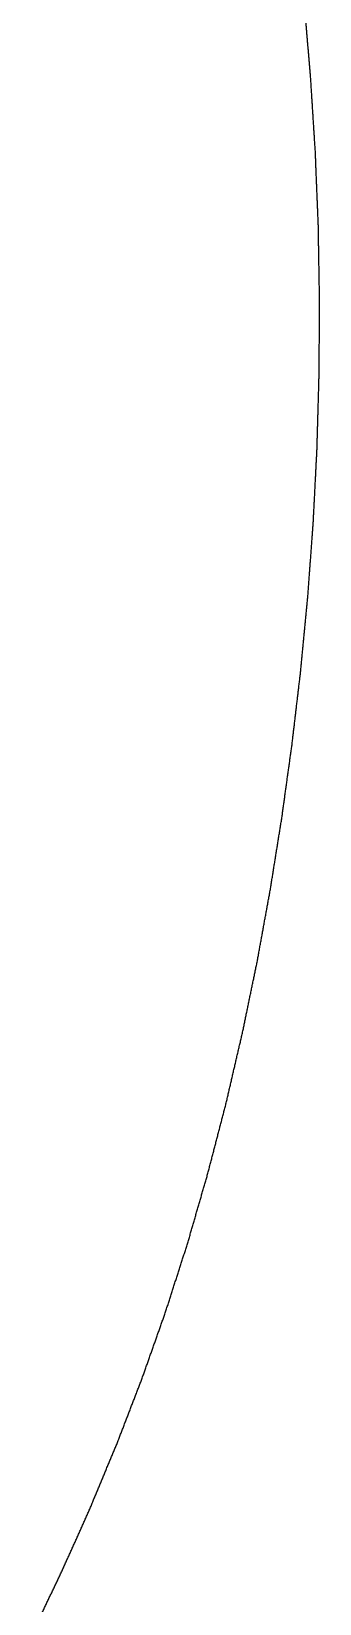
# Model space of a CAD drawing. Header units: feet. Extents: x 3.9 to 4.35, y 0.02 to 1.11.
# Drawn here: x 4.26 to 4.3041, y 0.2604 to 0.5007 of the extents above; entities that cross this region are included whole.
import ezdxf

# ---------------------------------------------------------------- set-up
doc = ezdxf.new("R2010")
doc.units = ezdxf.units.FT
doc.header["$MEASUREMENT"] = 0
doc.layers.add('Standard', color=178, linetype='Continuous', true_color=0x000000)

msp = doc.modelspace()

# ---------------------------------------------------------------- linework, layer by layer
at = {"layer": 'Standard'}
for points in [[(4.30274, 0.49391), (4.30225, 0.49964), (4.30176, 0.50536), (4.30058, 0.51679), (4.29941, 0.52823), (4.2971, 0.55111), (4.29479, 0.57399)], [(4.30274, 0.49391, 0.10032), (4.30225, 0.49964, 0.10032), (4.30176, 0.50536, 0.10032), (4.30058, 0.51679, 0.10032), (4.29941, 0.52823, 0.10032), (4.2971, 0.55111, 0.10032), (4.29479, 0.57399, 0.10032)]]:
    msp.add_open_spline(points, degree=2, knots=[267, 267, 267, 268, 268, 269, 269, 270, 270, 270], dxfattribs=at)
for points in [[(4.30347, 0.48244), (4.3031, 0.48817), (4.30274, 0.49391)], [(4.30274, 0.49391), (4.30274, 0.49391, 0.05016), (4.30274, 0.49391, 0.10032)], [(4.30347, 0.48244, 0.10032), (4.3031, 0.48817, 0.10032), (4.30274, 0.49391, 0.10032)], [(4.30393, 0.47105), (4.3037, 0.47675), (4.30347, 0.48244)], [(4.30347, 0.48244), (4.30347, 0.48244, 0.05016), (4.30347, 0.48244, 0.10032)], [(4.30393, 0.47105, 0.10032), (4.3037, 0.47675, 0.10032), (4.30347, 0.48244, 0.10032)], [(4.30412, 0.45967), (4.30402, 0.46536), (4.30393, 0.47105)], [(4.30393, 0.47105), (4.30393, 0.47105, 0.05016), (4.30393, 0.47105, 0.10032)], [(4.30412, 0.45967, 0.10032), (4.30402, 0.46536, 0.10032), (4.30393, 0.47105, 0.10032)], [(4.30405, 0.44828), (4.30409, 0.45397), (4.30412, 0.45967)], [(4.30405, 0.44828, 0.10032), (4.30409, 0.45397, 0.10032), (4.30412, 0.45967, 0.10032)], [(4.30412, 0.45967), (4.30412, 0.45967, 0.05016), (4.30412, 0.45967, 0.10032)], [(4.30373, 0.4369), (4.30389, 0.44259), (4.30405, 0.44828)], [(4.30373, 0.4369, 0.10032), (4.30389, 0.44259, 0.10032), (4.30405, 0.44828, 0.10032)], [(4.30405, 0.44828), (4.30405, 0.44828, 0.05016), (4.30405, 0.44828, 0.10032)], [(4.30315, 0.42553), (4.30344, 0.43121), (4.30373, 0.4369)], [(4.30315, 0.42553, 0.10032), (4.30344, 0.43121, 0.10032), (4.30373, 0.4369, 0.10032)], [(4.30373, 0.4369), (4.30373, 0.4369, 0.05016), (4.30373, 0.4369, 0.10032)], [(4.30231, 0.41417), (4.30273, 0.41985), (4.30315, 0.42553)], [(4.30231, 0.41417, 0.10032), (4.30273, 0.41985, 0.10032), (4.30315, 0.42553, 0.10032)], [(4.30315, 0.42553), (4.30315, 0.42553, 0.05016), (4.30315, 0.42553, 0.10032)], [(4.30122, 0.40284), (4.30177, 0.4085), (4.30231, 0.41417)], [(4.30122, 0.40284, 0.10032), (4.30177, 0.4085, 0.10032), (4.30231, 0.41417, 0.10032)], [(4.30231, 0.41417), (4.30231, 0.41417, 0.05016), (4.30231, 0.41417, 0.10032)], [(4.29988, 0.39152), (4.30055, 0.39718), (4.30122, 0.40284)], [(4.29988, 0.39152, 0.10032), (4.30055, 0.39718, 0.10032), (4.30122, 0.40284, 0.10032)], [(4.30122, 0.40284), (4.30122, 0.40284, 0.05016), (4.30122, 0.40284, 0.10032)], [(4.29835, 0.38053), (4.29911, 0.38603), (4.29988, 0.39152)], [(4.29835, 0.38053, 0.10032), (4.29911, 0.38603, 0.10032), (4.29988, 0.39152, 0.10032)], [(4.29988, 0.39152), (4.29988, 0.39152, 0.05016), (4.29988, 0.39152, 0.10032)], [(4.29659, 0.36956), (4.29747, 0.37505), (4.29835, 0.38053)], [(4.29659, 0.36956, 0.10032), (4.29747, 0.37505, 0.10032), (4.29835, 0.38053, 0.10032)], [(4.29835, 0.38053), (4.29835, 0.38053, 0.05016), (4.29835, 0.38053, 0.10032)], [(4.2946, 0.35864), (4.29559, 0.3641), (4.29659, 0.36956)], [(4.2946, 0.35864, 0.10032), (4.29559, 0.3641, 0.10032), (4.29659, 0.36956, 0.10032)], [(4.29659, 0.36956), (4.29659, 0.36956, 0.05016), (4.29659, 0.36956, 0.10032)], [(4.29235, 0.34777), (4.29347, 0.35321), (4.2946, 0.35864)], [(4.29235, 0.34777, 0.10032), (4.29347, 0.35321, 0.10032), (4.2946, 0.35864, 0.10032)], [(4.2946, 0.35864), (4.2946, 0.35864, 0.05016), (4.2946, 0.35864, 0.10032)], [(4.28984, 0.33696), (4.29109, 0.34236), (4.29235, 0.34777)], [(4.28984, 0.33696, 0.10032), (4.29109, 0.34236, 0.10032), (4.29235, 0.34777, 0.10032)], [(4.29235, 0.34777), (4.29235, 0.34777, 0.05016), (4.29235, 0.34777, 0.10032)], [(4.28704, 0.32621), (4.28844, 0.33159), (4.28984, 0.33696)], [(4.28704, 0.32621, 0.10032), (4.28844, 0.33159, 0.10032), (4.28984, 0.33696, 0.10032)], [(4.28984, 0.33696), (4.28984, 0.33696, 0.05016), (4.28984, 0.33696, 0.10032)], [(4.28396, 0.31555), (4.2855, 0.32088), (4.28704, 0.32621)], [(4.28396, 0.31555, 0.10032), (4.2855, 0.32088, 0.10032), (4.28704, 0.32621, 0.10032)], [(4.28704, 0.32621), (4.28704, 0.32621, 0.05016), (4.28704, 0.32621, 0.10032)], [(4.28056, 0.30498), (4.28226, 0.31027), (4.28396, 0.31555)], [(4.28056, 0.30498, 0.10032), (4.28226, 0.31027, 0.10032), (4.28396, 0.31555, 0.10032)], [(4.28396, 0.31555), (4.28396, 0.31555, 0.05016), (4.28396, 0.31555, 0.10032)], [(4.27699, 0.29488), (4.27878, 0.29993), (4.28056, 0.30498)], [(4.27699, 0.29488, 0.10032), (4.27878, 0.29993, 0.10032), (4.28056, 0.30498, 0.10032)], [(4.28056, 0.30498), (4.28056, 0.30498, 0.05016), (4.28056, 0.30498, 0.10032)], [(4.27314, 0.28488), (4.27507, 0.28988), (4.27699, 0.29488)], [(4.27314, 0.28488, 0.10032), (4.27507, 0.28988, 0.10032), (4.27699, 0.29488, 0.10032)], [(4.27699, 0.29488), (4.27699, 0.29488, 0.05016), (4.27699, 0.29488, 0.10032)], [(4.26903, 0.275), (4.27108, 0.27994), (4.27314, 0.28488)], [(4.26903, 0.275, 0.10032), (4.27108, 0.27994, 0.10032), (4.27314, 0.28488, 0.10032)], [(4.27314, 0.28488), (4.27314, 0.28488, 0.05016), (4.27314, 0.28488, 0.10032)], [(4.26465, 0.26523), (4.26684, 0.27011), (4.26903, 0.275)], [(4.26465, 0.26523, 0.10032), (4.26684, 0.27011, 0.10032), (4.26903, 0.275, 0.10032)], [(4.26903, 0.275), (4.26903, 0.275, 0.05016), (4.26903, 0.275, 0.10032)], [(4.26003, 0.25557), (4.26234, 0.2604), (4.26465, 0.26523)], [(4.26003, 0.25557, 0.10032), (4.26234, 0.2604, 0.10032), (4.26465, 0.26523, 0.10032)], [(4.26465, 0.26523), (4.26465, 0.26523, 0.05016), (4.26465, 0.26523, 0.10032)]]:
    msp.add_open_spline(points, degree=2, dxfattribs=at)

doc.saveas('drawing.dxf')
